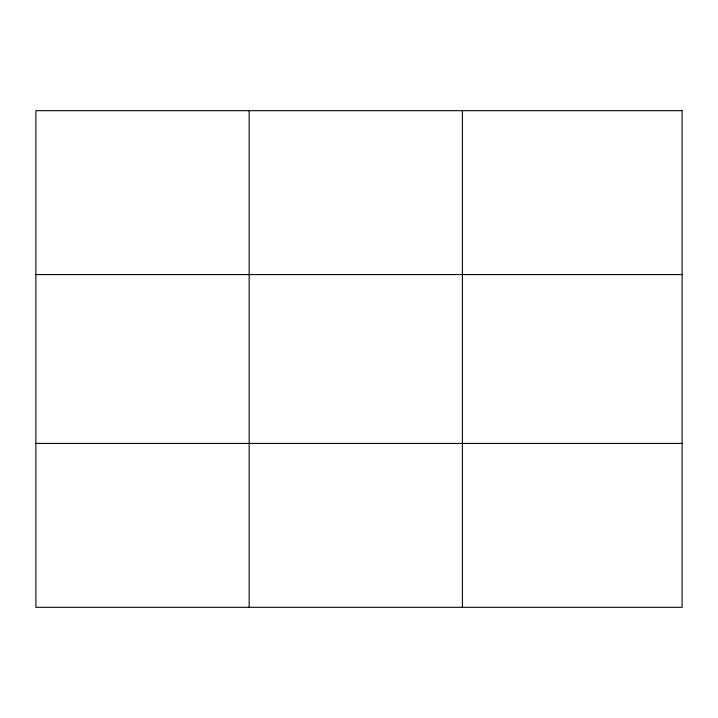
<?xml version="1.0" encoding="UTF-8"?>
<svg xmlns="http://www.w3.org/2000/svg" width="718" height="718" viewBox="0 0 718 718"><rect width="100%" height="100%" fill="white"/><g stroke="black" fill="none" stroke-linecap="round" stroke-linejoin="round"><path stroke-width="1.08" d="M249.146 607.32L249.146 110.68M462.392 607.32L462.392 110.68M35.9 274.572L682.1 274.572M35.9 443.428L682.1 443.428M682.1 110.68L682.1 607.32L35.9 607.32L35.9 110.68L682.1 110.68"/></g></svg>
